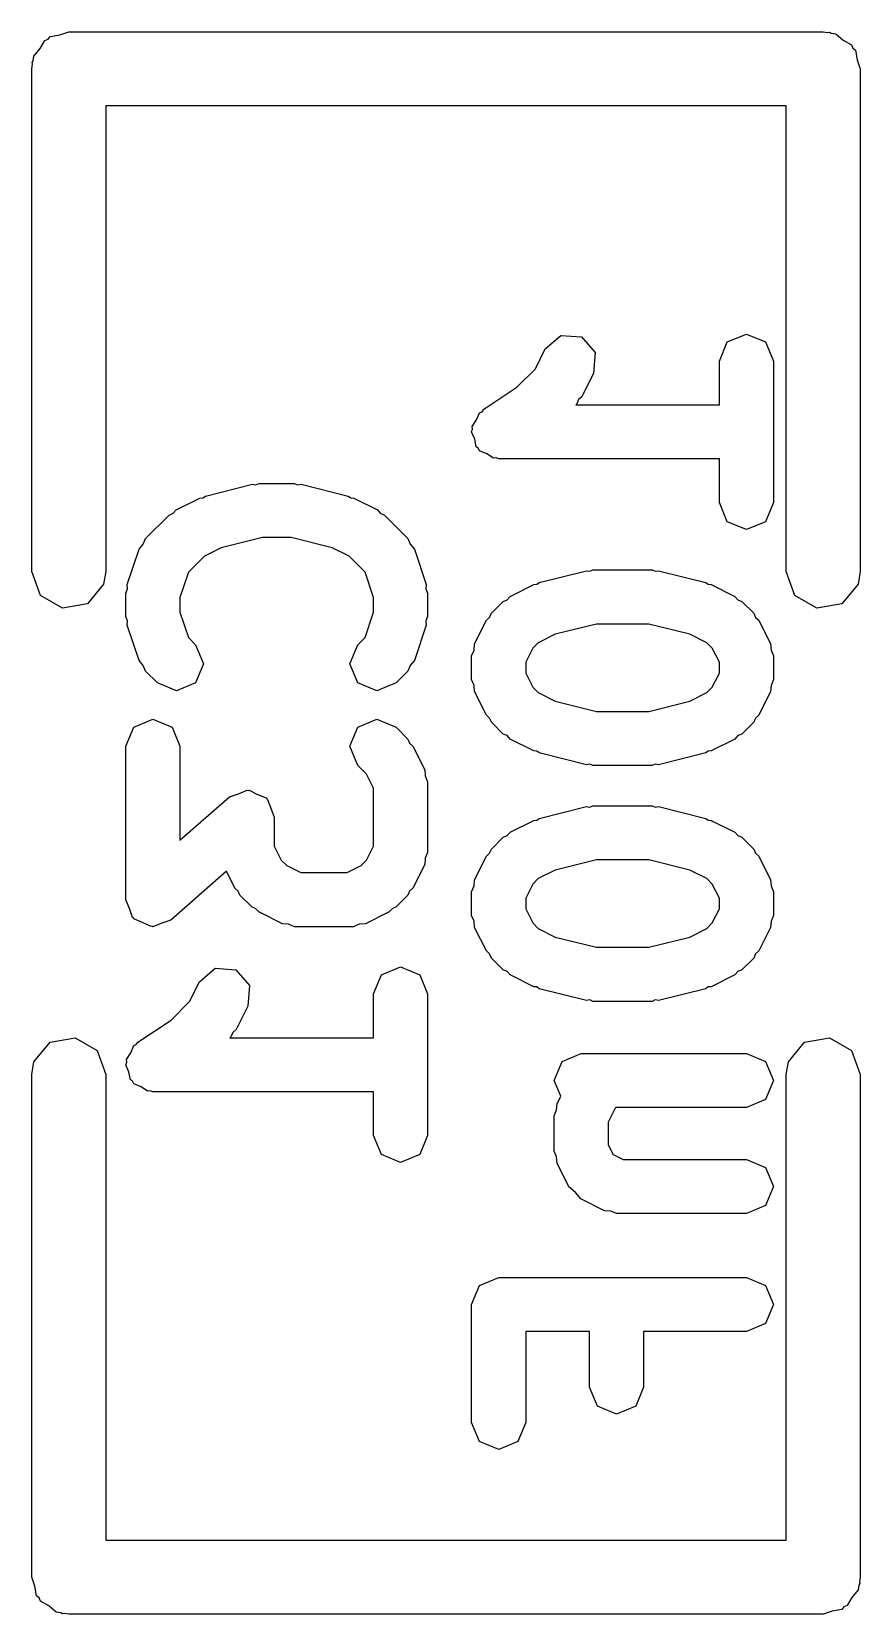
# Model space of a CAD drawing. Extents: x 0.04 to 3.57, y 0.34 to 1.61.
# Drawn here: x 2.817 to 2.883, y 1.2295 to 1.3555 of the extents above; entities that cross this region are included whole.
import ezdxf

# ---------------------------------------------------------------- set-up
doc = ezdxf.new("R2010")
doc.units = 0
doc.header["$MEASUREMENT"] = 0
doc.layers.add('BLACK', color=7, linetype='CONTINUOUS')

msp = doc.modelspace()

# ---------------------------------------------------------------- linework, layer by layer
at = {"layer": 'BLACK', "linetype": 'CONTINUOUS'}
for p, q in [((2.81772, 1.3541), (2.8181, 1.35476)), ((2.8181, 1.35476), (2.81835, 1.35485)), ((2.81835, 1.35485), (2.81852, 1.35506)), ((2.81852, 1.35506), (2.81928, 1.35519)), ((2.81928, 1.35519), (2.82, 1.35545)), ((2.82, 1.35545), (2.88, 1.35545)), ((2.88, 1.35545), (2.88038, 1.35539)), ((2.88038, 1.35539), (2.88051, 1.35541)), ((2.88051, 1.35541), (2.88063, 1.35534)), ((2.88063, 1.35534), (2.88101, 1.35527)), ((2.88101, 1.35527), (2.8816, 1.35478)), ((2.8816, 1.35478), (2.88226, 1.3544)), ((2.81716, 1.35313), (2.81723, 1.35351)), ((2.81723, 1.35351), (2.81772, 1.3541)), ((2.88226, 1.3544), (2.88235, 1.35415)), ((2.88235, 1.35415), (2.88256, 1.35398)), ((2.88256, 1.35398), (2.88269, 1.35322)), ((2.81705, 1.3525), (2.81711, 1.35288)), ((2.81705, 1.3125), (2.81705, 1.3525)), ((2.81709, 1.35301), (2.81716, 1.35313)), ((2.81711, 1.35288), (2.81709, 1.35301)), ((2.88269, 1.35322), (2.88295, 1.3525)), ((2.88295, 1.3525), (2.88295, 1.3125)), ((2.87705, 1.34955), (2.82295, 1.34955)), ((2.82295, 1.34955), (2.82295, 1.3125)), ((2.87705, 1.3125), (2.87705, 1.34955)), ((2.8579, 1.33021), (2.85914, 1.33128)), ((2.85914, 1.33128), (2.86078, 1.33117)), ((2.86078, 1.33117), (2.86186, 1.32993)), ((2.87237, 1.33077), (2.87389, 1.3314)), ((2.87389, 1.3314), (2.87541, 1.33077)), ((2.85711, 1.32864), (2.8579, 1.33021)), ((2.86186, 1.32993), (2.86174, 1.32828)), ((2.87174, 1.32925), (2.87237, 1.33077)), ((2.87541, 1.33077), (2.87604, 1.32925)), ((2.85563, 1.32716), (2.85711, 1.32864)), ((2.87174, 1.32577), (2.87174, 1.32925)), ((2.87604, 1.32925), (2.87604, 1.31799)), ((2.853, 1.32541), (2.85563, 1.32716)), ((2.86174, 1.32828), (2.8608, 1.32641)), ((2.8604, 1.32585), (2.86032, 1.32577)), ((2.86054, 1.32618), (2.8604, 1.32585)), ((2.8608, 1.32641), (2.86054, 1.32618)), ((2.85208, 1.32404), (2.85243, 1.32456)), ((2.85243, 1.32456), (2.85267, 1.32514)), ((2.85267, 1.32514), (2.85287, 1.32522)), ((2.85287, 1.32522), (2.853, 1.32541)), ((2.86032, 1.32577), (2.87174, 1.32577)), ((2.85204, 1.32362), (2.85212, 1.32382)), ((2.85228, 1.32304), (2.85204, 1.32362)), ((2.85212, 1.32382), (2.85208, 1.32404)), ((2.8524, 1.32242), (2.85228, 1.32304)), ((2.85258, 1.3223), (2.8524, 1.32242)), ((2.85267, 1.3221), (2.85258, 1.3223)), ((2.85325, 1.32186), (2.85267, 1.3221)), ((2.85377, 1.32151), (2.85325, 1.32186)), ((2.85399, 1.32155), (2.85377, 1.32151)), ((2.85419, 1.32147), (2.85399, 1.32155)), ((2.87174, 1.32147), (2.85419, 1.32147)), ((2.87174, 1.31799), (2.87174, 1.32147)), ((2.83488, 1.31941), (2.83513, 1.31951)), ((2.83513, 1.31951), (2.83795, 1.31951)), ((2.83795, 1.31951), (2.8382, 1.31941)), ((2.82854, 1.31741), (2.83042, 1.31834)), ((2.83042, 1.31834), (2.83066, 1.31836)), ((2.83066, 1.31836), (2.83086, 1.31851)), ((2.83086, 1.31851), (2.83461, 1.31945)), ((2.83461, 1.31945), (2.83488, 1.31941)), ((2.8382, 1.31941), (2.83847, 1.31945)), ((2.83847, 1.31945), (2.84222, 1.31851)), ((2.84222, 1.31851), (2.84242, 1.31836)), ((2.84242, 1.31836), (2.84266, 1.31834)), ((2.84266, 1.31834), (2.84454, 1.31741)), ((2.82611, 1.31513), (2.82798, 1.317)), ((2.82798, 1.317), (2.82831, 1.31714)), ((2.82831, 1.31714), (2.82854, 1.31741)), ((2.84454, 1.31741), (2.84477, 1.31714)), ((2.84477, 1.31714), (2.8451, 1.317)), ((2.8451, 1.317), (2.84697, 1.31513)), ((2.87237, 1.31647), (2.87174, 1.31799)), ((2.87604, 1.31799), (2.87541, 1.31647)), ((2.87389, 1.31584), (2.87237, 1.31647)), ((2.87541, 1.31647), (2.87389, 1.31584)), ((2.82559, 1.31429), (2.82592, 1.31467)), ((2.82592, 1.31467), (2.82611, 1.31513)), ((2.8354, 1.31521), (2.83213, 1.31439)), ((2.83768, 1.31521), (2.8354, 1.31521)), ((2.84095, 1.31439), (2.83768, 1.31521)), ((2.84697, 1.31513), (2.84716, 1.31467)), ((2.84716, 1.31467), (2.84749, 1.31429)), ((2.82465, 1.31147), (2.82559, 1.31429)), ((2.83078, 1.31372), (2.82951, 1.31245)), ((2.83213, 1.31439), (2.83078, 1.31372)), ((2.8423, 1.31372), (2.84095, 1.31439)), ((2.84357, 1.31245), (2.8423, 1.31372)), ((2.84749, 1.31429), (2.84843, 1.31147)), ((2.81774, 1.3106), (2.81705, 1.3125)), ((2.82295, 1.3125), (2.82277, 1.31149)), ((2.82951, 1.31245), (2.82884, 1.31044)), ((2.84424, 1.31044), (2.84357, 1.31245)), ((2.85742, 1.31163), (2.86117, 1.31257)), ((2.86117, 1.31257), (2.86144, 1.31253)), ((2.86144, 1.31253), (2.86169, 1.31263)), ((2.86169, 1.31263), (2.86639, 1.31263)), ((2.86639, 1.31263), (2.86664, 1.31253)), ((2.86664, 1.31253), (2.86691, 1.31257)), ((2.86691, 1.31257), (2.87066, 1.31163)), ((2.87774, 1.3106), (2.87705, 1.3125)), ((2.88295, 1.3125), (2.88277, 1.31149)), ((2.82277, 1.31149), (2.82148, 1.30994)), ((2.82454, 1.31079), (2.82468, 1.31112)), ((2.82454, 1.30892), (2.82454, 1.31079)), ((2.82468, 1.31112), (2.82465, 1.31147)), ((2.84843, 1.31147), (2.8484, 1.31112)), ((2.8484, 1.31112), (2.84854, 1.31079)), ((2.84854, 1.31079), (2.84854, 1.30892)), ((2.8551, 1.31053), (2.85698, 1.31147)), ((2.85698, 1.31147), (2.85722, 1.31149)), ((2.85722, 1.31149), (2.85742, 1.31163)), ((2.87066, 1.31163), (2.87086, 1.31149)), ((2.87086, 1.31149), (2.8711, 1.31147)), ((2.8711, 1.31147), (2.87298, 1.31053)), ((2.88277, 1.31149), (2.88148, 1.30994)), ((2.81949, 1.30959), (2.81774, 1.3106)), ((2.82148, 1.30994), (2.81949, 1.30959)), ((2.82884, 1.31044), (2.82884, 1.30927)), ((2.84424, 1.30927), (2.84424, 1.31044)), ((2.85361, 1.30919), (2.85455, 1.31013)), ((2.85455, 1.31013), (2.85487, 1.31026)), ((2.85487, 1.31026), (2.8551, 1.31053)), ((2.87298, 1.31053), (2.87321, 1.31026)), ((2.87321, 1.31026), (2.87353, 1.31013)), ((2.87353, 1.31013), (2.87447, 1.30919)), ((2.87949, 1.30959), (2.87774, 1.3106)), ((2.88148, 1.30994), (2.87949, 1.30959)), ((2.82468, 1.30859), (2.82454, 1.30892)), ((2.82465, 1.30824), (2.82468, 1.30859)), ((2.82559, 1.30542), (2.82465, 1.30824)), ((2.82884, 1.30927), (2.82951, 1.30726)), ((2.84357, 1.30726), (2.84424, 1.30927)), ((2.84843, 1.30824), (2.84749, 1.30542)), ((2.84854, 1.30892), (2.8484, 1.30859)), ((2.8484, 1.30859), (2.84843, 1.30824)), ((2.85227, 1.30675), (2.85321, 1.30863)), ((2.85321, 1.30863), (2.85347, 1.30886)), ((2.85347, 1.30886), (2.85361, 1.30919)), ((2.86196, 1.30833), (2.85869, 1.30752)), ((2.86612, 1.30833), (2.86196, 1.30833)), ((2.86939, 1.30752), (2.86612, 1.30833)), ((2.87447, 1.30919), (2.87461, 1.30886)), ((2.87461, 1.30886), (2.87487, 1.30863)), ((2.87487, 1.30863), (2.87581, 1.30675)), ((2.82951, 1.30726), (2.83009, 1.30668)), ((2.84299, 1.30668), (2.84357, 1.30726)), ((2.85869, 1.30752), (2.85734, 1.30684)), ((2.87074, 1.30684), (2.86939, 1.30752)), ((2.83009, 1.30668), (2.83072, 1.30516)), ((2.84236, 1.30516), (2.84299, 1.30668)), ((2.85204, 1.30579), (2.85223, 1.30626)), ((2.85204, 1.30392), (2.85204, 1.30579)), ((2.85223, 1.30626), (2.85227, 1.30675)), ((2.8569, 1.3064), (2.85634, 1.30529)), ((2.85734, 1.30684), (2.8569, 1.3064)), ((2.87118, 1.3064), (2.87074, 1.30684)), ((2.87174, 1.30529), (2.87118, 1.3064)), ((2.87581, 1.30675), (2.87585, 1.30626)), ((2.87585, 1.30626), (2.87604, 1.30579)), ((2.87604, 1.30579), (2.87604, 1.30392)), ((2.82592, 1.30504), (2.82559, 1.30542)), ((2.82611, 1.30458), (2.82592, 1.30504)), ((2.82705, 1.30364), (2.82611, 1.30458)), ((2.83072, 1.30516), (2.83009, 1.30364)), ((2.84299, 1.30364), (2.84236, 1.30516)), ((2.84697, 1.30458), (2.84603, 1.30364)), ((2.84716, 1.30504), (2.84697, 1.30458)), ((2.84749, 1.30542), (2.84716, 1.30504)), ((2.85634, 1.30529), (2.85634, 1.30442)), ((2.85634, 1.30442), (2.8569, 1.30331)), ((2.87118, 1.30331), (2.87174, 1.30442)), ((2.87174, 1.30442), (2.87174, 1.30529)), ((2.82857, 1.30301), (2.82705, 1.30364)), ((2.83009, 1.30364), (2.82857, 1.30301)), ((2.84451, 1.30301), (2.84299, 1.30364)), ((2.84603, 1.30364), (2.84451, 1.30301)), ((2.85223, 1.30345), (2.85204, 1.30392)), ((2.85227, 1.30296), (2.85223, 1.30345)), ((2.8569, 1.30331), (2.85734, 1.30287)), ((2.87074, 1.30287), (2.87118, 1.30331)), ((2.87585, 1.30345), (2.87581, 1.30296)), ((2.87604, 1.30392), (2.87585, 1.30345)), ((2.85321, 1.30108), (2.85227, 1.30296)), ((2.85734, 1.30287), (2.85869, 1.30219)), ((2.85869, 1.30219), (2.86196, 1.30138)), ((2.86612, 1.30138), (2.86939, 1.30219)), ((2.86939, 1.30219), (2.87074, 1.30287)), ((2.87581, 1.30296), (2.87487, 1.30108)), ((2.82517, 1.30012), (2.82669, 1.30075)), ((2.82669, 1.30075), (2.82821, 1.30012)), ((2.84299, 1.30012), (2.84451, 1.30075)), ((2.84451, 1.30075), (2.84603, 1.30012)), ((2.85347, 1.30085), (2.85321, 1.30108)), ((2.85361, 1.30052), (2.85347, 1.30085)), ((2.86196, 1.30138), (2.86612, 1.30138)), ((2.87461, 1.30085), (2.87447, 1.30052)), ((2.87487, 1.30108), (2.87461, 1.30085)), ((2.82454, 1.2986), (2.82517, 1.30012)), ((2.82821, 1.30012), (2.82884, 1.2986)), ((2.84236, 1.2986), (2.84299, 1.30012)), ((2.84603, 1.30012), (2.84697, 1.29918)), ((2.85455, 1.29958), (2.85361, 1.30052)), ((2.85487, 1.29945), (2.85455, 1.29958)), ((2.8551, 1.29918), (2.85487, 1.29945)), ((2.87321, 1.29945), (2.87298, 1.29918)), ((2.87353, 1.29958), (2.87321, 1.29945)), ((2.87447, 1.30052), (2.87353, 1.29958)), ((2.82454, 1.2864), (2.82454, 1.2986)), ((2.82884, 1.2986), (2.82884, 1.29114)), ((2.84299, 1.29708), (2.84236, 1.2986)), ((2.84697, 1.29918), (2.84711, 1.29885)), ((2.84711, 1.29885), (2.84737, 1.29862)), ((2.84737, 1.29862), (2.84831, 1.29674)), ((2.85698, 1.29824), (2.8551, 1.29918)), ((2.85722, 1.29822), (2.85698, 1.29824)), ((2.85742, 1.29808), (2.85722, 1.29822)), ((2.87086, 1.29822), (2.87066, 1.29808)), ((2.8711, 1.29824), (2.87086, 1.29822)), ((2.87298, 1.29918), (2.8711, 1.29824)), ((2.84368, 1.29639), (2.84299, 1.29708)), ((2.86117, 1.29714), (2.85742, 1.29808)), ((2.86144, 1.29718), (2.86117, 1.29714)), ((2.86169, 1.29708), (2.86144, 1.29718)), ((2.86639, 1.29708), (2.86169, 1.29708)), ((2.86664, 1.29718), (2.86639, 1.29708)), ((2.86691, 1.29714), (2.86664, 1.29718)), ((2.87066, 1.29808), (2.86691, 1.29714)), ((2.84424, 1.29528), (2.84368, 1.29639)), ((2.84831, 1.29674), (2.84835, 1.29625)), ((2.84835, 1.29625), (2.84854, 1.29578)), ((2.84854, 1.29578), (2.84854, 1.29015)), ((2.82884, 1.29114), (2.83278, 1.29459)), ((2.83278, 1.29459), (2.8335, 1.29483)), ((2.8335, 1.29483), (2.83419, 1.29512)), ((2.83419, 1.29512), (2.83427, 1.29509)), ((2.83427, 1.29509), (2.83434, 1.29511)), ((2.83434, 1.29511), (2.83502, 1.29478)), ((2.83502, 1.29478), (2.83571, 1.29449)), ((2.83571, 1.29449), (2.83574, 1.29442)), ((2.83574, 1.29442), (2.83581, 1.29438)), ((2.83581, 1.29438), (2.83606, 1.29367)), ((2.84424, 1.29066), (2.84424, 1.29528)), ((2.83606, 1.29367), (2.83634, 1.29297)), ((2.85742, 1.29287), (2.86117, 1.29381)), ((2.86117, 1.29381), (2.86144, 1.29377)), ((2.86144, 1.29377), (2.86169, 1.29387)), ((2.86169, 1.29387), (2.86639, 1.29387)), ((2.86639, 1.29387), (2.86664, 1.29377)), ((2.86664, 1.29377), (2.86691, 1.29381)), ((2.86691, 1.29381), (2.87066, 1.29287)), ((2.83634, 1.29297), (2.83634, 1.29066)), ((2.8551, 1.29177), (2.85698, 1.29271)), ((2.85698, 1.29271), (2.85722, 1.29272)), ((2.85722, 1.29272), (2.85742, 1.29287)), ((2.87066, 1.29287), (2.87086, 1.29272)), ((2.87086, 1.29272), (2.8711, 1.29271)), ((2.8711, 1.29271), (2.87298, 1.29177)), ((2.83634, 1.29066), (2.8369, 1.28955)), ((2.84368, 1.28955), (2.84424, 1.29066)), ((2.85361, 1.29043), (2.85455, 1.29137)), ((2.85455, 1.29137), (2.85487, 1.2915)), ((2.85487, 1.2915), (2.8551, 1.29177)), ((2.87298, 1.29177), (2.87321, 1.2915)), ((2.87321, 1.2915), (2.87353, 1.29137)), ((2.87353, 1.29137), (2.87447, 1.29043)), ((2.8369, 1.28955), (2.83734, 1.28911)), ((2.84324, 1.28911), (2.84368, 1.28955)), ((2.84835, 1.28969), (2.84831, 1.28919)), ((2.84854, 1.29015), (2.84835, 1.28969)), ((2.85227, 1.28799), (2.85321, 1.28987)), ((2.85321, 1.28987), (2.85347, 1.2901)), ((2.85347, 1.2901), (2.85361, 1.29043)), ((2.86196, 1.28957), (2.85869, 1.28875)), ((2.86612, 1.28957), (2.86196, 1.28957)), ((2.86939, 1.28875), (2.86612, 1.28957)), ((2.87447, 1.29043), (2.87461, 1.2901)), ((2.87461, 1.2901), (2.87487, 1.28987)), ((2.87487, 1.28987), (2.87581, 1.28799)), ((2.83254, 1.28866), (2.82811, 1.28478)), ((2.83321, 1.28732), (2.83254, 1.28866)), ((2.83734, 1.28911), (2.83845, 1.28855)), ((2.83845, 1.28855), (2.84213, 1.28855)), ((2.84213, 1.28855), (2.84324, 1.28911)), ((2.84831, 1.28919), (2.84737, 1.28732)), ((2.85734, 1.28808), (2.8569, 1.28763)), ((2.85869, 1.28875), (2.85734, 1.28808)), ((2.87074, 1.28808), (2.86939, 1.28875)), ((2.87118, 1.28763), (2.87074, 1.28808)), ((2.83348, 1.28709), (2.83321, 1.28732)), ((2.83361, 1.28676), (2.83348, 1.28709)), ((2.83455, 1.28582), (2.83361, 1.28676)), ((2.84697, 1.28676), (2.84603, 1.28582)), ((2.84711, 1.28709), (2.84697, 1.28676)), ((2.84737, 1.28732), (2.84711, 1.28709)), ((2.85204, 1.28703), (2.85223, 1.28749)), ((2.85204, 1.28515), (2.85204, 1.28703)), ((2.85223, 1.28749), (2.85227, 1.28799)), ((2.8569, 1.28763), (2.85634, 1.28652)), ((2.87174, 1.28652), (2.87118, 1.28763)), ((2.87581, 1.28799), (2.87585, 1.28749)), ((2.87585, 1.28749), (2.87604, 1.28703)), ((2.87604, 1.28703), (2.87604, 1.28515)), ((2.82483, 1.2857), (2.82454, 1.2864)), ((2.82507, 1.28499), (2.82483, 1.2857)), ((2.83488, 1.28568), (2.83455, 1.28582)), ((2.83511, 1.28542), (2.83488, 1.28568)), ((2.84571, 1.28568), (2.84548, 1.28542)), ((2.84603, 1.28582), (2.84571, 1.28568)), ((2.85634, 1.28652), (2.85634, 1.28566)), ((2.85634, 1.28566), (2.8569, 1.28455)), ((2.87118, 1.28455), (2.87174, 1.28566)), ((2.87174, 1.28566), (2.87174, 1.28652)), ((2.82514, 1.28495), (2.82507, 1.28499)), ((2.82517, 1.28488), (2.82514, 1.28495)), ((2.82587, 1.28459), (2.82517, 1.28488)), ((2.82655, 1.28426), (2.82587, 1.28459)), ((2.82662, 1.28428), (2.82655, 1.28426)), ((2.82669, 1.28425), (2.82662, 1.28428)), ((2.82739, 1.28454), (2.82669, 1.28425)), ((2.82811, 1.28478), (2.82739, 1.28454)), ((2.83699, 1.28448), (2.83511, 1.28542)), ((2.83748, 1.28444), (2.83699, 1.28448)), ((2.83795, 1.28425), (2.83748, 1.28444)), ((2.84264, 1.28425), (2.83795, 1.28425)), ((2.8431, 1.28444), (2.84264, 1.28425)), ((2.8436, 1.28448), (2.8431, 1.28444)), ((2.84548, 1.28542), (2.8436, 1.28448)), ((2.85223, 1.28469), (2.85204, 1.28515)), ((2.85227, 1.28419), (2.85223, 1.28469)), ((2.8569, 1.28455), (2.85734, 1.28411)), ((2.87074, 1.28411), (2.87118, 1.28455)), ((2.87585, 1.28469), (2.87581, 1.28419)), ((2.87604, 1.28515), (2.87585, 1.28469)), ((2.85321, 1.28232), (2.85227, 1.28419)), ((2.85734, 1.28411), (2.85869, 1.28343)), ((2.85869, 1.28343), (2.86196, 1.28261)), ((2.86612, 1.28261), (2.86939, 1.28343)), ((2.86939, 1.28343), (2.87074, 1.28411)), ((2.87581, 1.28419), (2.87487, 1.28232)), ((2.85347, 1.28209), (2.85321, 1.28232)), ((2.85361, 1.28176), (2.85347, 1.28209)), ((2.85455, 1.28082), (2.85361, 1.28176)), ((2.86196, 1.28261), (2.86612, 1.28261)), ((2.87447, 1.28176), (2.87353, 1.28082)), ((2.87461, 1.28209), (2.87447, 1.28176)), ((2.87487, 1.28232), (2.87461, 1.28209)), ((2.8304, 1.27986), (2.83164, 1.28094)), ((2.83164, 1.28094), (2.83328, 1.28082)), ((2.83328, 1.28082), (2.83436, 1.27958)), ((2.84487, 1.28042), (2.84639, 1.28105)), ((2.84639, 1.28105), (2.84791, 1.28042)), ((2.85487, 1.28068), (2.85455, 1.28082)), ((2.8551, 1.28042), (2.85487, 1.28068)), ((2.87321, 1.28068), (2.87298, 1.28042)), ((2.87353, 1.28082), (2.87321, 1.28068)), ((2.82961, 1.27829), (2.8304, 1.27986)), ((2.83436, 1.27958), (2.83424, 1.27794)), ((2.84424, 1.2789), (2.84487, 1.28042)), ((2.84791, 1.28042), (2.84854, 1.2789)), ((2.85698, 1.27948), (2.8551, 1.28042)), ((2.85722, 1.27946), (2.85698, 1.27948)), ((2.85742, 1.27932), (2.85722, 1.27946)), ((2.86117, 1.27838), (2.85742, 1.27932)), ((2.87066, 1.27932), (2.86691, 1.27838)), ((2.87086, 1.27946), (2.87066, 1.27932)), ((2.8711, 1.27948), (2.87086, 1.27946)), ((2.87298, 1.28042), (2.8711, 1.27948)), ((2.82813, 1.27682), (2.82961, 1.27829)), ((2.84424, 1.27542), (2.84424, 1.2789)), ((2.84854, 1.2789), (2.84854, 1.26764)), ((2.86144, 1.27842), (2.86117, 1.27838)), ((2.86169, 1.27831), (2.86144, 1.27842)), ((2.86639, 1.27831), (2.86169, 1.27831)), ((2.86664, 1.27842), (2.86639, 1.27831)), ((2.86691, 1.27838), (2.86664, 1.27842)), ((2.8255, 1.27506), (2.82813, 1.27682)), ((2.83424, 1.27794), (2.8333, 1.27606)), ((2.8329, 1.2755), (2.83282, 1.27542)), ((2.83304, 1.27583), (2.8329, 1.2755)), ((2.8333, 1.27606), (2.83304, 1.27583)), ((2.81723, 1.27351), (2.81852, 1.27506)), ((2.81852, 1.27506), (2.82051, 1.27541)), ((2.82051, 1.27541), (2.82226, 1.2744)), ((2.82226, 1.2744), (2.82295, 1.2725)), ((2.82458, 1.27369), (2.82493, 1.27421)), ((2.82493, 1.27421), (2.82517, 1.27479)), ((2.82517, 1.27479), (2.82537, 1.27487)), ((2.82537, 1.27487), (2.8255, 1.27506)), ((2.83282, 1.27542), (2.84424, 1.27542)), ((2.85924, 1.27354), (2.86076, 1.27417)), ((2.86076, 1.27417), (2.87389, 1.27417)), ((2.87389, 1.27417), (2.87541, 1.27354)), ((2.87723, 1.27351), (2.87852, 1.27506)), ((2.87852, 1.27506), (2.88051, 1.27541)), ((2.88051, 1.27541), (2.88226, 1.2744)), ((2.88226, 1.2744), (2.88295, 1.2725)), ((2.81705, 1.2725), (2.81723, 1.27351)), ((2.82454, 1.27327), (2.82462, 1.27347)), ((2.82478, 1.27269), (2.82454, 1.27327)), ((2.82462, 1.27347), (2.82458, 1.27369)), ((2.85861, 1.27202), (2.85924, 1.27354)), ((2.87541, 1.27354), (2.87604, 1.27202)), ((2.87705, 1.2725), (2.87723, 1.27351)), ((2.81705, 1.2325), (2.81705, 1.2725)), ((2.82295, 1.2725), (2.82295, 1.23545)), ((2.8249, 1.27208), (2.82478, 1.27269)), ((2.82508, 1.27195), (2.8249, 1.27208)), ((2.82517, 1.27175), (2.82508, 1.27195)), ((2.82575, 1.27151), (2.82517, 1.27175)), ((2.85913, 1.27076), (2.85861, 1.27202)), ((2.87604, 1.27202), (2.87541, 1.2705)), ((2.87705, 1.23545), (2.87705, 1.2725)), ((2.88295, 1.2725), (2.88295, 1.2325)), ((2.82627, 1.27116), (2.82575, 1.27151)), ((2.82649, 1.2712), (2.82627, 1.27116)), ((2.82669, 1.27112), (2.82649, 1.2712)), ((2.84424, 1.27112), (2.82669, 1.27112)), ((2.84424, 1.26764), (2.84424, 1.27112)), ((2.85883, 1.27017), (2.85913, 1.27076)), ((2.87541, 1.2705), (2.87389, 1.26987)), ((2.85861, 1.26921), (2.8588, 1.26967)), ((2.85861, 1.26639), (2.85861, 1.26921)), ((2.8588, 1.26967), (2.85883, 1.27017)), ((2.86346, 1.26981), (2.86291, 1.2687)), ((2.86352, 1.26987), (2.86346, 1.26981)), ((2.87389, 1.26987), (2.86352, 1.26987)), ((2.86291, 1.2687), (2.86291, 1.2669)), ((2.84487, 1.26612), (2.84424, 1.26764)), ((2.84854, 1.26764), (2.84791, 1.26612)), ((2.86291, 1.2669), (2.8633, 1.26612)), ((2.84639, 1.26549), (2.84487, 1.26612)), ((2.84791, 1.26612), (2.84639, 1.26549)), ((2.8588, 1.26593), (2.85861, 1.26639)), ((2.85883, 1.26543), (2.8588, 1.26593)), ((2.85977, 1.26356), (2.85883, 1.26543)), ((2.8633, 1.26612), (2.86408, 1.26573)), ((2.86408, 1.26573), (2.87389, 1.26573)), ((2.87389, 1.26573), (2.87541, 1.2651)), ((2.87541, 1.2651), (2.87604, 1.26358)), ((2.86029, 1.26311), (2.85977, 1.26356)), ((2.86073, 1.26259), (2.86029, 1.26311)), ((2.87604, 1.26358), (2.87541, 1.26206)), ((2.86261, 1.26166), (2.86073, 1.26259)), ((2.86311, 1.26162), (2.86261, 1.26166)), ((2.86357, 1.26143), (2.86311, 1.26162)), ((2.87541, 1.26206), (2.87389, 1.26143)), ((2.87389, 1.26143), (2.86357, 1.26143)), ((2.85204, 1.2542), (2.85267, 1.25572)), ((2.85267, 1.25572), (2.85419, 1.25635)), ((2.85419, 1.25635), (2.87389, 1.25635)), ((2.87389, 1.25635), (2.87541, 1.25572)), ((2.87541, 1.25572), (2.87604, 1.2542)), ((2.85204, 1.24482), (2.85204, 1.2542)), ((2.87604, 1.2542), (2.87541, 1.25268)), ((2.86142, 1.25205), (2.85634, 1.25205)), ((2.85634, 1.25205), (2.85634, 1.24482)), ((2.86142, 1.24763), (2.86142, 1.25205)), ((2.87389, 1.25205), (2.86572, 1.25205)), ((2.86572, 1.25205), (2.86572, 1.24763)), ((2.87541, 1.25268), (2.87389, 1.25205)), ((2.86205, 1.24611), (2.86142, 1.24763)), ((2.86572, 1.24763), (2.86509, 1.24611)), ((2.86357, 1.24548), (2.86205, 1.24611)), ((2.86509, 1.24611), (2.86357, 1.24548)), ((2.85267, 1.2433), (2.85204, 1.24482)), ((2.85634, 1.24482), (2.85571, 1.2433)), ((2.85419, 1.24267), (2.85267, 1.2433)), ((2.85571, 1.2433), (2.85419, 1.24267)), ((2.82295, 1.23545), (2.87705, 1.23545)), ((2.81731, 1.23178), (2.81705, 1.2325)), ((2.81744, 1.23102), (2.81731, 1.23178)), ((2.88277, 1.23149), (2.88228, 1.2309)), ((2.88284, 1.23187), (2.88277, 1.23149)), ((2.88291, 1.23199), (2.88284, 1.23187)), ((2.88295, 1.2325), (2.88289, 1.23212)), ((2.88289, 1.23212), (2.88291, 1.23199)), ((2.81765, 1.23085), (2.81744, 1.23102)), ((2.81774, 1.2306), (2.81765, 1.23085)), ((2.8184, 1.23022), (2.81774, 1.2306)), ((2.81899, 1.22973), (2.8184, 1.23022)), ((2.88165, 1.23015), (2.88148, 1.22994)), ((2.8819, 1.23024), (2.88165, 1.23015)), ((2.88228, 1.2309), (2.8819, 1.23024)), ((2.81937, 1.22966), (2.81899, 1.22973)), ((2.81949, 1.22959), (2.81937, 1.22966)), ((2.81962, 1.22961), (2.81949, 1.22959)), ((2.82, 1.22955), (2.81962, 1.22961)), ((2.88, 1.22955), (2.82, 1.22955)), ((2.88072, 1.22981), (2.88, 1.22955)), ((2.88148, 1.22994), (2.88072, 1.22981))]:
    msp.add_line(p, q, dxfattribs=at)

doc.saveas('drawing.dxf')
